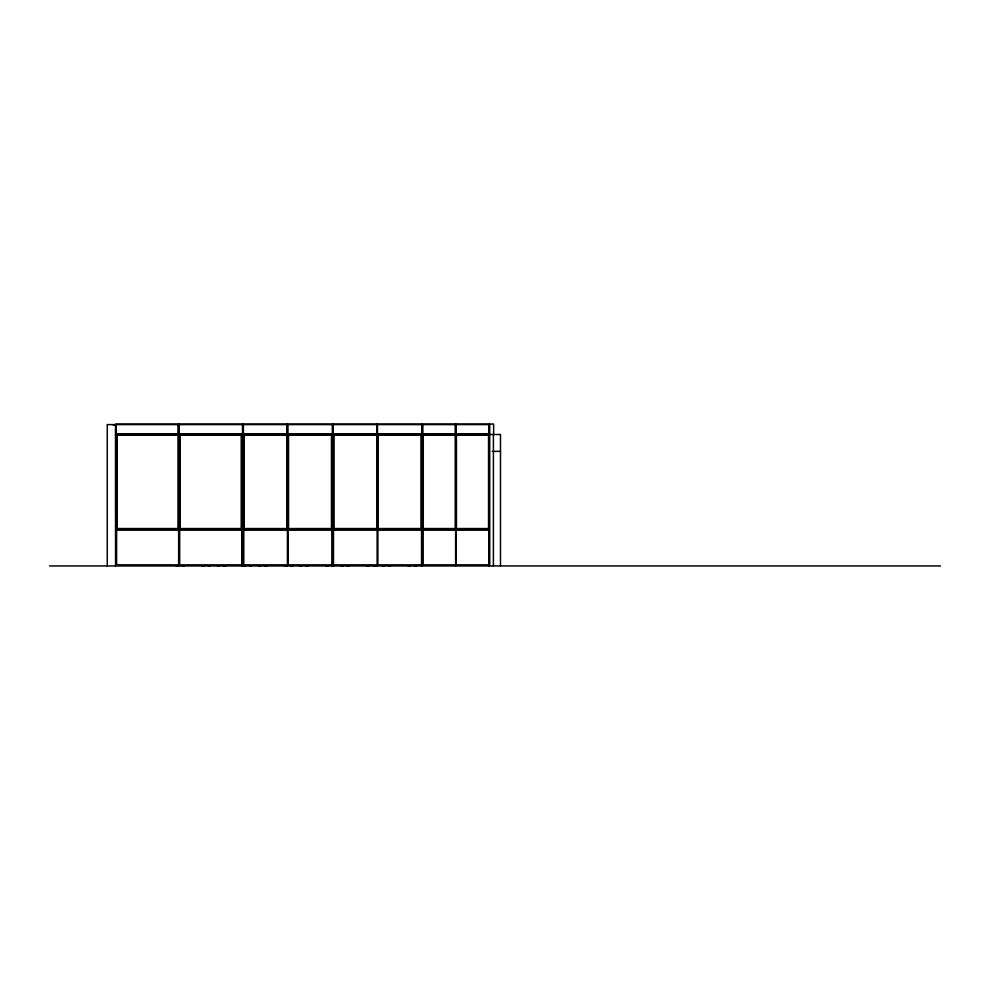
<?xml version="1.0" encoding="UTF-8"?>
<svg xmlns="http://www.w3.org/2000/svg" width="990" height="990" viewBox="0 0 990 990"><rect width="100%" height="100%" fill="white"/><g stroke="black" fill="none" stroke-linecap="round" stroke-linejoin="round"><path stroke-width="1.49" d="M489.506 434.499L489.506 565.946L489.468 424.054M202.826 565.736L202.542 565.946A1.448 0.854 -90 0 1 201.898 565.736M204.311 565.736L204.027 565.946A1.448 0.854 -90 0 1 203.383 565.736M244.072 565.736L243.788 565.946A1.448 0.854 -90 0 1 243.156 565.736M245.557 565.736L245.273 565.946A1.448 0.854 -90 0 1 244.629 565.736M285.33 565.736L285.046 565.946A1.448 0.854 -90 0 1 284.402 565.736M286.803 565.736L286.531 565.946A1.448 0.854 -90 0 1 285.887 565.736M326.576 565.736L326.292 565.946A1.448 0.854 -90 0 1 325.648 565.736M328.061 565.736L327.777 565.946A1.448 0.854 -90 0 1 327.133 565.736M367.822 565.736L367.538 565.946A1.448 0.854 -90 0 1 366.906 565.736M369.307 565.736L369.022 565.946A1.448 0.854 -90 0 1 368.379 565.736M409.08 565.736L408.796 565.946A1.448 0.854 -90 0 1 408.152 565.736M410.553 565.736L410.281 565.946A1.448 0.854 -90 0 1 409.637 565.736M209.694 565.736L209.237 565.946A1.448 1.374 -90 0 1 208.197 565.736M210.264 565.736L209.806 565.946A1.448 1.374 -90 0 1 208.766 565.736M250.94 565.736L250.495 565.946A1.448 1.374 -90 0 1 249.455 565.736M251.51 565.736L251.052 565.946A1.448 1.374 -90 0 1 250.024 565.736M292.199 565.736L291.741 565.946A1.448 1.374 -90 0 1 290.701 565.736M292.768 565.736L292.31 565.946A1.448 1.374 -90 0 1 291.27 565.736M333.444 565.736L332.986 565.946A1.448 1.374 -90 0 1 331.947 565.736M334.014 565.736L333.556 565.946A1.448 1.374 -90 0 1 332.516 565.736M374.69 565.736L374.245 565.946A1.448 1.374 -90 0 1 373.205 565.736M375.26 565.736L374.802 565.946A1.448 1.374 -90 0 1 373.775 565.736M415.949 565.736L415.491 565.946A1.448 1.374 -90 0 1 414.451 565.736M416.518 565.736L416.06 565.946A1.448 1.374 -90 0 1 415.02 565.736M115.496 424.599L107.254 424.599L107.254 565.946M489.506 424.599L489.506 433.954M113.33 424.97L113.949 424.97M115.496 434.499L500.495 434.499L500.495 565.946M492.253 451.353L500.495 451.353M116.597 529.106L178.633 529.106M179.685 529.106L241.746 529.106M243.788 529.106L287.422 529.106M288.164 529.106L331.836 529.106M333.494 529.106L377.128 529.106M377.871 529.106L421.542 529.106M423.002 529.106L455.623 529.106M456.167 529.106L488.812 529.106M116.597 530.195L178.633 530.195M179.685 530.195L241.746 530.195M243.788 530.195L287.422 530.195M288.164 530.195L331.836 530.195M333.494 530.195L377.128 530.195M377.871 530.195L421.542 530.195M423.002 530.195L455.623 530.195M456.167 530.195L488.812 530.195M178.633 564.845L116.597 564.845L116.597 434.499M241.746 564.845L179.685 564.845L179.685 434.499M287.422 564.845L243.788 564.845L243.788 434.499M331.836 564.845L288.164 564.845L288.164 434.499M377.128 564.845L333.494 564.845L333.494 434.499M421.542 564.845L377.871 564.845L377.871 434.499M455.623 564.845L423.002 564.845L423.002 434.499M488.812 564.845L456.167 564.845L456.167 434.499M49.5 565.946L940.5 565.946M382.882 565.736L383.34 565.946A1.448 1.374 -90 0 0 384.38 565.736M382.313 565.736L382.771 565.946A1.448 1.374 -90 0 0 383.811 565.736M341.637 565.736L342.094 565.946A1.448 1.374 -90 0 0 343.122 565.736M341.067 565.736L341.525 565.946A1.448 1.374 -90 0 0 342.565 565.736M300.378 565.736L300.836 565.946A1.448 1.374 -90 0 0 301.876 565.736M299.822 565.736L300.267 565.946A1.448 1.374 -90 0 0 301.306 565.736M259.132 565.736L259.59 565.946A1.448 1.374 -90 0 0 260.63 565.736M258.563 565.736L259.021 565.946A1.448 1.374 -90 0 0 260.061 565.736M217.887 565.736L218.345 565.946A1.448 1.374 -90 0 0 219.372 565.736M217.317 565.736L217.775 565.946A1.448 1.374 -90 0 0 218.815 565.736M176.628 565.736L177.086 565.946A1.448 1.374 -90 0 0 178.126 565.736M176.072 565.736L176.517 565.946A1.448 1.374 -90 0 0 177.556 565.736M389.775 565.736L390.06 565.946A1.448 0.854 -90 0 0 390.704 565.736M388.29 565.736L388.575 565.946A1.448 0.854 -90 0 0 389.219 565.736M348.529 565.736L348.802 565.946A1.448 0.854 -90 0 0 349.445 565.736M347.045 565.736L347.317 565.946A1.448 0.854 -90 0 0 347.96 565.736M307.271 565.736L307.556 565.946A1.448 0.854 -90 0 0 308.199 565.736M305.786 565.736L306.071 565.946A1.448 0.854 -90 0 0 306.714 565.736M266.025 565.736L266.31 565.946A1.448 0.854 -90 0 0 266.954 565.736M264.54 565.736L264.825 565.946A1.448 0.854 -90 0 0 265.469 565.736M224.779 565.736L225.052 565.946A1.448 0.854 -90 0 0 225.695 565.736M223.294 565.736L223.567 565.946A1.448 0.854 -90 0 0 224.21 565.736M183.521 565.736L183.806 565.946A1.448 0.854 -90 0 0 184.449 565.736M182.036 565.736L182.321 565.946A1.448 0.854 -90 0 0 182.964 565.736M493.626 434.499L493.626 424.054L115.496 424.054L115.545 565.946M493.404 434.499L493.404 565.946M488.812 434.499L488.812 565.946M455.623 424.054L455.623 565.946M422.421 424.054L422.445 565.946M421.542 434.499L421.542 565.946M377.128 424.054L377.128 565.946M332.714 424.054L332.751 565.946M331.836 434.499L331.836 565.946M287.422 424.054L287.422 565.946M243.008 424.054L243.045 565.946M241.746 434.499L241.746 565.946M178.633 424.054L178.633 565.946M178.101 424.599L116.028 424.599L116.028 433.954L178.101 433.954L178.101 424.599M242.488 424.599L179.153 424.599L179.153 433.954L242.488 433.954L242.488 424.599M287.05 424.599L243.379 424.599L243.379 433.954L287.05 433.954L287.05 424.599M332.343 424.599L287.793 424.599L287.793 433.954L332.343 433.954L332.343 424.599M376.757 424.599L333.086 424.599L333.086 433.954L376.757 433.954L376.757 424.599M422.049 424.599L377.499 424.599L377.499 433.954L422.049 433.954L422.049 424.599M455.338 424.599L422.705 424.599L422.705 433.954L455.338 433.954L455.338 424.599M489.196 424.599L455.895 424.599L455.895 433.954L489.196 433.954L489.196 424.599M178.101 435.055L117.129 435.055L117.129 528.549L178.101 528.549L178.101 435.055M241.226 435.055L180.205 435.055L180.205 528.549L241.226 528.549L241.226 435.055M287.05 435.055L244.159 435.055L244.159 528.549L287.05 528.549L287.05 435.055M331.464 435.055L288.536 435.055L288.536 528.549L331.464 528.549L331.464 435.055M376.757 435.055L333.865 435.055L333.865 528.549L376.757 528.549L376.757 435.055M421.171 435.055L378.242 435.055L378.242 528.549L421.171 528.549L421.171 435.055M455.338 435.055L423.275 435.055L423.275 528.549L455.338 528.549L455.338 435.055M488.54 435.055L456.452 435.055L456.452 528.549L488.54 528.549L488.54 435.055"/></g></svg>
